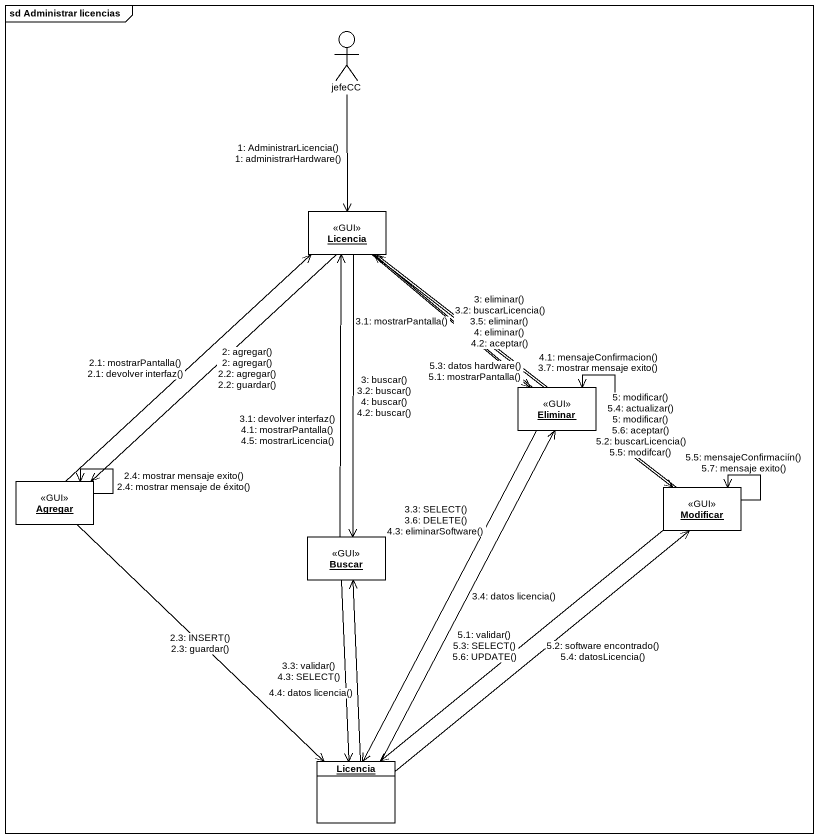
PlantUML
@startuml
mainframe sd Administrar licencias
allowmixing
hide circle
hide empty members
actor jefeCC
object Licencia <<GUI>>
object Eliminar <<GUI>>
object Agregar <<GUI>>
object Modificar <<GUI>>
object Buscar <<GUI>>
object "Licencia" as Licencia_2
jefeCC --> Licencia : 1: AdministrarLicencia()\n1: administrarHardware()
Licencia --> Agregar : 2: agregar()\n2: agregar()\n2.2: agregar()\n2.2: guardar()
Agregar -up-> Licencia : 2.1: mostrarPantalla()\n2.1: devolver interfaz()
Agregar --> Licencia_2 : 2.3: INSERT()\n2.3: guardar()
Agregar --> Agregar : 2.4: mostrar mensaje exito()\n2.4: mostrar mensaje de éxito()
Licencia --> Eliminar : 3: eliminar()\n3.2: buscarLicencia()\n3.5: eliminar()\n4: eliminar()\n4.2: aceptar()
Licencia --> Buscar : 3: buscar()\n3.2: buscar()\n4: buscar()\n4.2: buscar()
Eliminar -up-> Licencia : 3.1: mostrarPantalla()
Buscar -up-> Licencia : 3.1: devolver interfaz()\n4.1: mostrarPantalla()\n4.5: mostrarLicencia()
Eliminar --> Licencia_2 : 3.3: SELECT()\n3.6: DELETE()\n4.3: eliminarSoftware()
Buscar --> Licencia_2 : 3.3: validar()\n4.3: SELECT()
Licencia_2 -up-> Eliminar : 3.4: datos licencia()
Eliminar --> Eliminar : 4.1: mensajeConfirmacion()\n3.7: mostrar mensaje exito()
Licencia_2 -up-> Buscar : 4.4: datos licencia()
Licencia --> Modificar : 5: modificar()\n5.4: actualizar()\n5: modificar()\n5.6: aceptar()\n5.2: buscarLicencia()\n5.5: modifcar()
Modificar --> Licencia_2 : 5.1: validar()\n5.3: SELECT()\n5.6: UPDATE()
Licencia_2 -up-> Modificar : 5.2: software encontrado()\n5.4: datosLicencia()
Modificar -up-> Licencia : 5.3: datos hardware()\n5.1: mostrarPantalla()
Modificar --> Modificar : 5.5: mensajeConfirmaciín()\n5.7: mensaje exito()
@enduml
